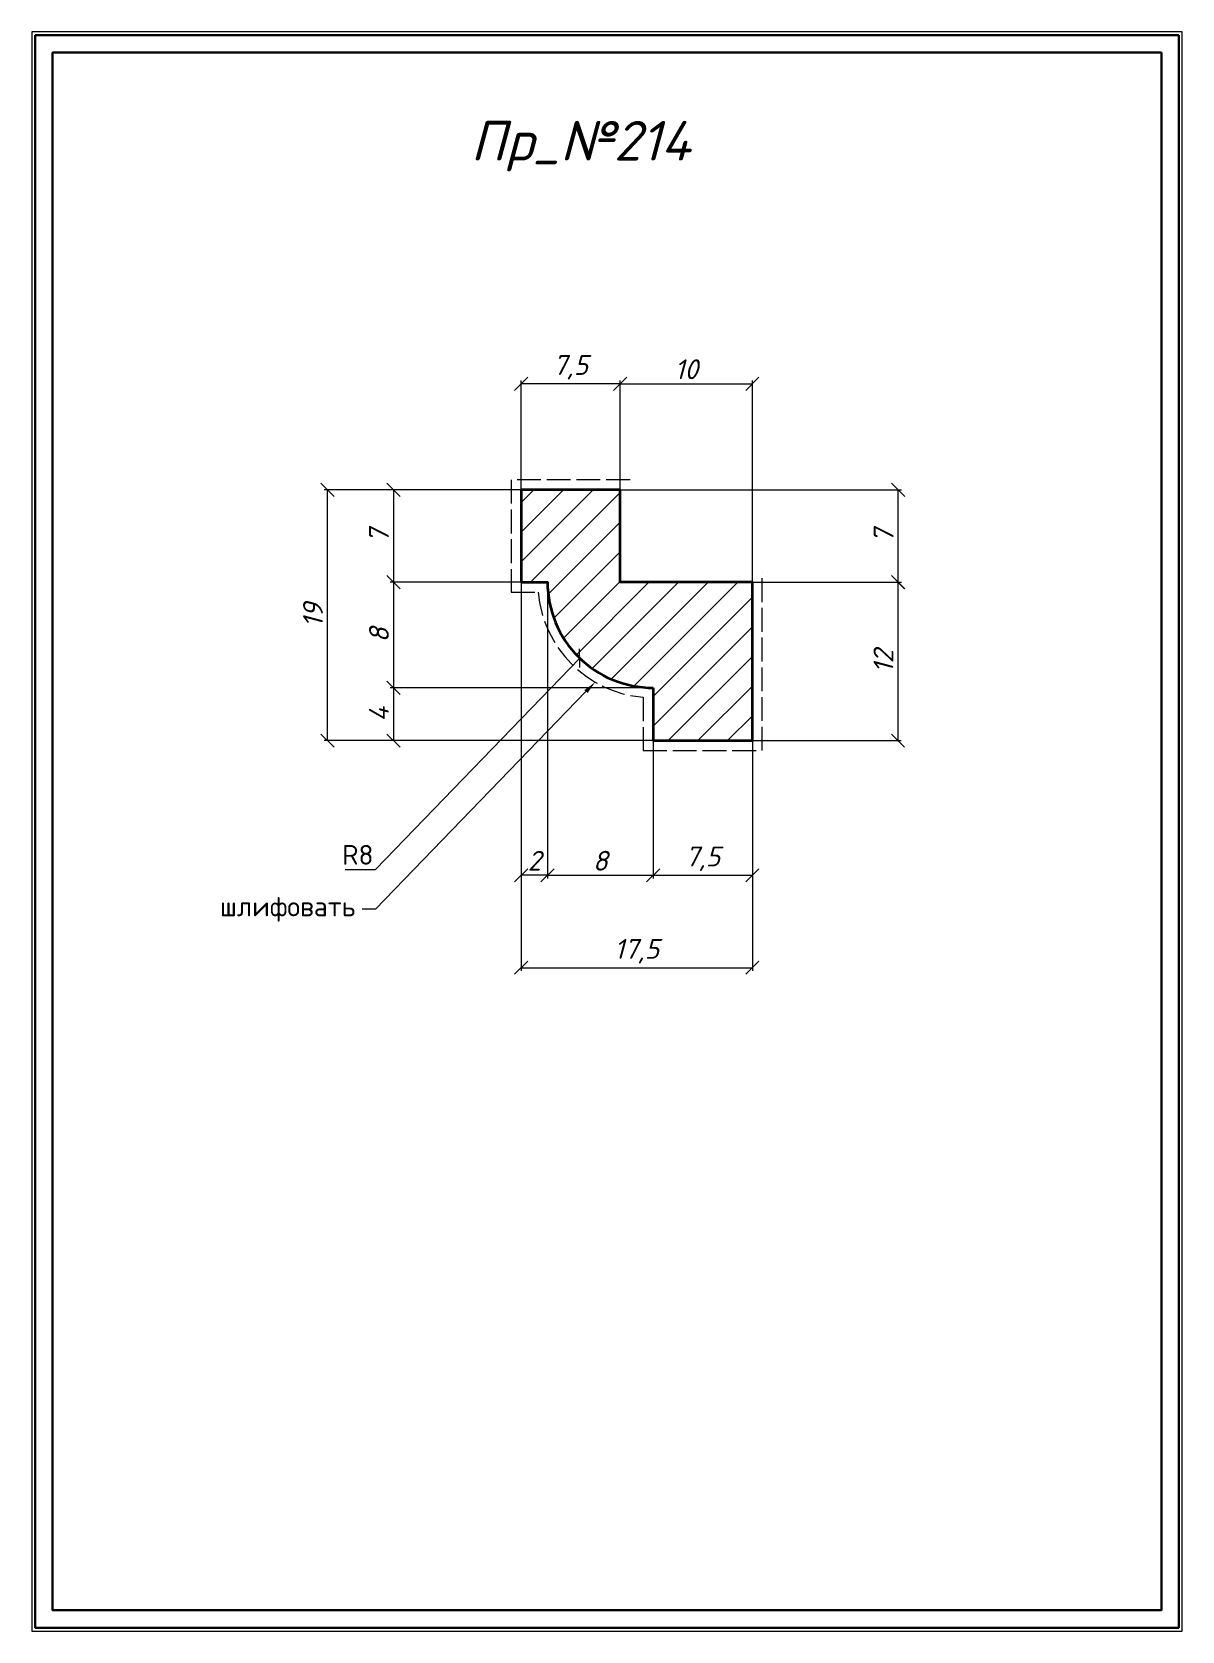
# Model space of a CAD drawing. Header units: millimetres. Extents: x 867 to 954, y -256 to -135.
import ezdxf
from ezdxf import colors
from ezdxf.entities.mleader import LeaderData, LeaderLine
from ezdxf.math import Vec2, Vec3

# ---------------------------------------------------------------- set-up
doc = ezdxf.new("R2010")
doc.units = ezdxf.units.MM
doc.linetypes.add('ACAD_ISO02W100', pattern=[15, 12, -3])
doc.layers.get('0').update_dxf_attribs({"lineweight": 13})
for name, color, linetype, lineweight in [('Пр_№214', 1, 'Continuous', 35), ('служебный слой ЛИНИИ ПУНКТИРНЫЕ', 7, 'ACAD_ISO02W100', 13), ('служебный слой НАДПИСИ', 7, 'Continuous', 13), ('служебный слой РАЗМЕРЫ', 7, 'Continuous', 9), ('служебный слой ШТАМП', 7, 'Continuous', 30), ('служебный слой ШТРИХОВКА', 7, 'Continuous', 5)]:
    doc.layers.add(name, color=color, linetype=linetype, lineweight=lineweight)
doc.styles.add('ЕСКД', font='isocpeur.ttf', dxfattribs={"oblique": 15})
doc.styles.add('ЕСКД профили размеры', font='isocpeur.ttf')
doc.styles.add('ЕСКД профили текст', font='isocpeur.ttf')
doc.dimstyles.new('ЕСКД', dxfattribs={"dimtxt": 3.5, "dimasz": 2.5, "dimexe": 0.25, "dimexo": 0, "dimgap": 0.35, "dimtad": 1, "dimdec": 1, "dimzin": 9, "dimtxsty": 'ЕСКД', "dimblk": 'OBLIQUE', "dimcen": 0, "dimclrd": 256, "dimclre": 256, "dimclrt": 256, "dimadec": 1, "dimazin": 0, "dimtfac": 1, "dimtdec": 1, "dimtmove": 0, "dimatfit": 3, "dimldrblk": 'DOTSMALL', "dimfxl": 1, "dimlwd": -1, "dimlwe": -1, "dimarcsym": 0})
doc.dimstyles.new('ЕСКД профили$4', dxfattribs={"dimtxt": 1.5, "dimasz": 1, "dimexe": 0.3, "dimexo": 0, "dimgap": 0.35, "dimtad": 1, "dimtoh": 1, "dimdec": 1, "dimzin": 9, "dimtxsty": 'ЕСКД профили размеры', "dimblk": 'OBLIQUE', "dimcen": 0, "dimse1": 1, "dimclrd": 256, "dimclre": 256, "dimclrt": 256, "dimadec": 1, "dimazin": 0, "dimtfac": 1, "dimtdec": 1, "dimtofl": 0, "dimtmove": 0, "dimatfit": 3, "dimldrblk": 'DOTSMALL', "dimfxl": 1, "dimlwd": -1, "dimlwe": -1, "dimarcsym": 2})

# ---------------------------------------------------------------- blocks, each defined once
blk = doc.blocks.new('_OBLIQUE')
at = {"color": 0, "linetype": 'ByBlock'}
blk.add_line((-0.5, -0.5), (0.5, 0.5), dxfattribs=at)
blk = doc.blocks.new('*D3')
at = {"layer": 'Defpoints', "color": 0, "transparency": 16777216}
for p in [(914.36, -176.43), (908.8, -182.18)]:
    blk.add_point(p, dxfattribs=at)
at = {"layer": 'служебный слой РАЗМЕРЫ', "transparency": 16777216}
for p, q in [((893.32, -198.18), (908.8, -182.18)), ((891.02, -198.18), (893.32, -198.18))]:
    blk.add_line(p, q, dxfattribs=at)
at = {"layer": 'служебный слой РАЗМЕРЫ', "transparency": 16777216, "rotation": 45.94267903295244}
blk.add_blockref('_OBLIQUE', (908.8, -182.18), dxfattribs=at)
at = {"layer": 'служебный слой РАЗМЕРЫ', "transparency": 16777216, "insert": (891.99, -197.08), "char_height": 1.5, "attachment_point": 5, "style": 'ЕСКД профили размеры'}
blk.add_mtext('R8', dxfattribs=at)
blk = doc.blocks.new('_DotSmall')
at = {"color": 0, "linetype": 'ByBlock', "lineweight": -3, "const_width": 0.5}
blk.add_lwpolyline([(-0.0625, 0, 1), (0.0625, 0, 1)], format="xyb", close=True, dxfattribs=at)
blk = doc.blocks.new('*D15')
at = {"layer": 'Defpoints', "color": 0, "transparency": 16777216}
for p in [(904.36, -176.43), (906.36, -176.43), (904.36, -198.63)]:
    blk.add_point(p, dxfattribs=at)
at = {"layer": 'служебный слой РАЗМЕРЫ', "transparency": 16777216}
for p, q in [((904.36, -176.43), (904.36, -198.88)), ((906.36, -176.43), (906.36, -198.88)), ((906.36, -198.63), (904.36, -198.63))]:
    blk.add_line(p, q, dxfattribs=at)
at = {"layer": 'служебный слой РАЗМЕРЫ', "transparency": 16777216, "rotation": 180}
blk.add_blockref('_OBLIQUE', (904.36, -198.63), dxfattribs=at)
at = {"layer": 'служебный слой РАЗМЕРЫ', "transparency": 16777216}
blk.add_blockref('_OBLIQUE', (906.36, -198.63), dxfattribs=at)
at = {"layer": 'служебный слой РАЗМЕРЫ', "transparency": 16777216, "insert": (905.36, -197.53), "char_height": 1.5, "attachment_point": 5, "style": 'ЕСКД'}
blk.add_mtext('2', dxfattribs=at)
blk = doc.blocks.new('*D12')
at = {"layer": 'Defpoints', "color": 0, "transparency": 16777216}
for p in [(904.36, -176.43), (921.88, -188.43), (921.88, -205.63)]:
    blk.add_point(p, dxfattribs=at)
at = {"layer": 'служебный слой РАЗМЕРЫ', "transparency": 16777216}
for p, q in [((904.36, -176.43), (904.36, -205.88)), ((921.88, -188.43), (921.88, -205.88)), ((904.36, -205.63), (921.88, -205.63))]:
    blk.add_line(p, q, dxfattribs=at)
at = {"layer": 'служебный слой РАЗМЕРЫ', "transparency": 16777216, "rotation": 180}
blk.add_blockref('_OBLIQUE', (904.36, -205.63), dxfattribs=at)
at = {"layer": 'служебный слой РАЗМЕРЫ', "transparency": 16777216}
blk.add_blockref('_OBLIQUE', (921.88, -205.63), dxfattribs=at)
at = {"layer": 'служебный слой РАЗМЕРЫ', "transparency": 16777216, "insert": (913.12, -204.38), "char_height": 1.5, "attachment_point": 5, "style": 'ЕСКД'}
blk.add_mtext('17,5', dxfattribs=at)
blk = doc.blocks.new('*D11')
at = {"layer": 'Defpoints', "color": 0, "transparency": 16777216}
for p in [(921.88, -176.43), (921.78, -188.43), (932.91, -188.43)]:
    blk.add_point(p, dxfattribs=at)
at = {"layer": 'служебный слой РАЗМЕРЫ', "transparency": 16777216}
for p, q in [((921.88, -176.43), (933.16, -176.43)), ((932.91, -176.43), (932.91, -188.43)), ((921.78, -188.43), (933.16, -188.43))]:
    blk.add_line(p, q, dxfattribs=at)
for p, rotation in [((932.91, -176.43), 90), ((932.91, -188.43), 270)]:
    blk.add_blockref('_OBLIQUE', p, dxfattribs=dict(at, rotation=rotation))
at = {"layer": 'служебный слой РАЗМЕРЫ', "transparency": 16777216, "insert": (931.81, -182.43), "char_height": 1.5, "attachment_point": 5, "rotation": 90, "style": 'ЕСКД'}
blk.add_mtext('12', dxfattribs=at)
blk = doc.blocks.new('*D9')
at = {"layer": 'Defpoints', "color": 0, "transparency": 16777216}
for p in [(904.36, -161.4), (904.36, -169.43), (911.86, -169.43)]:
    blk.add_point(p, dxfattribs=at)
at = {"layer": 'служебный слой РАЗМЕРЫ', "transparency": 16777216}
for p, q in [((904.36, -169.43), (904.36, -161.15)), ((911.86, -161.4), (904.36, -161.4)), ((911.86, -169.43), (911.86, -161.15))]:
    blk.add_line(p, q, dxfattribs=at)
at = {"layer": 'служебный слой РАЗМЕРЫ', "transparency": 16777216, "rotation": 180}
blk.add_blockref('_OBLIQUE', (904.36, -161.4), dxfattribs=at)
at = {"layer": 'служебный слой РАЗМЕРЫ', "transparency": 16777216}
blk.add_blockref('_OBLIQUE', (911.86, -161.4), dxfattribs=at)
at = {"layer": 'служебный слой РАЗМЕРЫ', "transparency": 16777216, "insert": (908.11, -160.15), "char_height": 1.5, "attachment_point": 5, "style": 'ЕСКД'}
blk.add_mtext('7,5', dxfattribs=at)
blk = doc.blocks.new('*D8')
at = {"layer": 'Defpoints', "color": 0, "transparency": 16777216}
for p in [(914.36, -188.43), (921.88, -188.43), (921.88, -198.63)]:
    blk.add_point(p, dxfattribs=at)
at = {"layer": 'служебный слой РАЗМЕРЫ', "transparency": 16777216}
for p, q in [((914.36, -188.43), (914.36, -198.88)), ((921.88, -188.43), (921.88, -198.88)), ((914.36, -198.63), (921.88, -198.63))]:
    blk.add_line(p, q, dxfattribs=at)
at = {"layer": 'служебный слой РАЗМЕРЫ', "transparency": 16777216, "rotation": 180}
blk.add_blockref('_OBLIQUE', (914.36, -198.63), dxfattribs=at)
at = {"layer": 'служебный слой РАЗМЕРЫ', "transparency": 16777216}
blk.add_blockref('_OBLIQUE', (921.88, -198.63), dxfattribs=at)
at = {"layer": 'служебный слой РАЗМЕРЫ', "transparency": 16777216, "insert": (918.12, -197.38), "char_height": 1.5, "attachment_point": 5, "style": 'ЕСКД'}
blk.add_mtext('7,5', dxfattribs=at)
blk = doc.blocks.new('*D6')
at = {"layer": 'Defpoints', "color": 0, "transparency": 16777216}
for p in [(914.36, -184.43), (894.69, -188.43), (914.36, -188.43)]:
    blk.add_point(p, dxfattribs=at)
at = {"layer": 'служебный слой РАЗМЕРЫ', "transparency": 16777216}
for p, q in [((914.36, -184.43), (894.44, -184.43)), ((894.69, -184.43), (894.69, -188.43)), ((914.36, -188.43), (894.44, -188.43))]:
    blk.add_line(p, q, dxfattribs=at)
for p, rotation in [((894.69, -184.43), 90), ((894.69, -188.43), 270)]:
    blk.add_blockref('_OBLIQUE', p, dxfattribs=dict(at, rotation=rotation))
at = {"layer": 'служебный слой РАЗМЕРЫ', "transparency": 16777216, "insert": (893.59, -186.43), "char_height": 1.5, "attachment_point": 5, "rotation": 90, "style": 'ЕСКД'}
blk.add_mtext('4', dxfattribs=at)
blk = doc.blocks.new('*D5')
at = {"layer": 'Defpoints', "color": 0, "transparency": 16777216}
for p in [(904.36, -176.43), (894.69, -184.43), (914.36, -184.43)]:
    blk.add_point(p, dxfattribs=at)
at = {"layer": 'служебный слой РАЗМЕРЫ', "transparency": 16777216}
for p, q in [((904.36, -176.43), (894.44, -176.43)), ((894.69, -176.43), (894.69, -184.43)), ((914.36, -184.43), (894.44, -184.43))]:
    blk.add_line(p, q, dxfattribs=at)
for p, rotation in [((894.69, -176.43), 90), ((894.69, -184.43), 270)]:
    blk.add_blockref('_OBLIQUE', p, dxfattribs=dict(at, rotation=rotation))
at = {"layer": 'служебный слой РАЗМЕРЫ', "transparency": 16777216, "insert": (893.59, -180.43), "char_height": 1.5, "attachment_point": 5, "rotation": 90, "style": 'ЕСКД'}
blk.add_mtext('8', dxfattribs=at)
blk = doc.blocks.new('*D4')
at = {"layer": 'Defpoints', "color": 0, "transparency": 16777216}
for p in [(904.36, -169.43), (894.69, -176.43), (904.36, -176.43)]:
    blk.add_point(p, dxfattribs=at)
at = {"layer": 'служебный слой РАЗМЕРЫ', "transparency": 16777216}
for p, q in [((904.36, -169.43), (894.44, -169.43)), ((894.69, -169.43), (894.69, -176.43)), ((904.36, -176.43), (894.44, -176.43))]:
    blk.add_line(p, q, dxfattribs=at)
for p, rotation in [((894.69, -169.43), 90), ((894.69, -176.43), 270)]:
    blk.add_blockref('_OBLIQUE', p, dxfattribs=dict(at, rotation=rotation))
at = {"layer": 'служебный слой РАЗМЕРЫ', "transparency": 16777216, "insert": (893.59, -172.93), "char_height": 1.5, "attachment_point": 5, "rotation": 90, "style": 'ЕСКД'}
blk.add_mtext('7', dxfattribs=at)

msp = doc.modelspace()

# ---------------------------------------------------------------- hatches: boundary and pattern name
at = {"layer": 'служебный слой ШТРИХОВКА'}
h = msp.add_hatch(dxfattribs=at)
h.set_pattern_fill('ANSI31', color=256, scale=0.5, style=0)
h.set_pattern_definition([(45, (-14.8427, -115.241), (-1.122532, 1.122532), [])])
h.paths.add_polyline_path([(911.86, -176.43), (911.86, -169.43), (904.36, -169.43), (904.36, -176.43), (906.36, -176.43, 0.414214), (914.36, -184.43), (914.36, -188.43), (921.88, -188.43), (921.88, -176.43)])

# ---------------------------------------------------------------- linework, layer by layer
at = {"layer": 'Пр_№214', "ltscale": 2}
msp.add_lwpolyline([(914.36, -184.43), (914.36, -188.43), (921.88, -188.43), (921.88, -176.43), (911.86, -176.43), (911.86, -169.43), (904.36, -169.43), (904.36, -176.43), (906.36, -176.43, 0.414214), (914.36, -184.43)], format="xyb", close=True, dxfattribs=at)
at = {"layer": 'служебный слой ЛИНИИ ПУНКТИРНЫЕ', "ltscale": 0.15}
msp.add_lwpolyline([(912.61, -168.68), (903.61, -168.68), (903.61, -177.18), (905.65, -177.18, 0.36479), (913.61, -185.15), (913.61, -189.18), (922.63, -189.18), (922.63, -175.68)], format="xyb", dxfattribs=at)
at = {"layer": 'служебный слой ШТАМП', "color": 6, "lineweight": 5, "ltscale": 100}
msp.add_lwpolyline([(954.43, -134.75), (867.3, -134.75), (867.3, -255.88), (954.43, -255.88)], close=True, dxfattribs=at)
at = {"layer": 'служебный слой ШТАМП', "ltscale": 100}
for points in [[(954.18, -135), (867.55, -135), (867.55, -255.63), (954.18, -255.63)], [(952.87, -136.31), (868.87, -136.31), (868.87, -254.31), (952.87, -254.31)]]:
    msp.add_lwpolyline(points, close=True, dxfattribs=at)

# ---------------------------------------------------------------- texts
at = {"layer": 'служебный слой НАДПИСИ', "style": 'ЕСКД', "oblique": 15}
msp.add_text('Пр_№214', height=3, dxfattribs=at).set_placement((900.53, -144.49))

# ---------------------------------------------------------------- dimensions: what is measured, and where the dimension line sits
at = {"layer": 'служебный слой РАЗМЕРЫ'}
for base, p1, p2, picture, middle in [((904.36, -161.4), (911.86, -169.43), (904.36, -169.43), '*D9', (908.11, -160.15)), ((904.36, -198.63), (906.36, -176.43), (904.36, -176.43), '*D15', (905.36, -197.53)), ((921.88, -205.63), (904.36, -176.43), (921.88, -188.43), '*D12', (913.12, -204.38)), ((921.88, -198.63), (914.36, -188.43), (921.88, -188.43), '*D8', (918.12, -197.38))]:
    dim = msp.add_linear_dim(base=base, p1=p1, p2=p2, dimstyle='ЕСКД', override={"dimtxt": 1.5, "dimasz": 1}, dxfattribs=at)
    dim.commit()
    dim.dimension.update_dxf_attribs({"geometry": picture, "text_midpoint": middle})
for base, p1, p2 in [((921.88, -161.4), (911.86, -169.43), (921.88, -176.43)), ((914.36, -198.63), (906.36, -176.43), (914.36, -188.43))]:
    msp.add_linear_dim(base=base, p1=p1, p2=p2, dimstyle='ЕСКД', override={"dimtxt": 1.5, "dimasz": 1}, dxfattribs=at).render()
for base, p1, p2 in [((889.69, -169.43), (914.36, -188.43), (904.36, -169.43)), ((932.93, -169.43), (921.78, -176.43), (911.86, -169.43))]:
    msp.add_linear_dim(base=base, p1=p1, p2=p2, angle=90, dimstyle='ЕСКД', override={"dimtxt": 1.5, "dimasz": 1}, dxfattribs=at).render()
for base, p1, p2, picture, middle in [((894.69, -176.43), (904.36, -169.43), (904.36, -176.43), '*D4', (893.59, -172.93)), ((894.69, -184.43), (904.36, -176.43), (914.36, -184.43), '*D5', (893.59, -180.43)), ((932.91, -188.43), (921.88, -176.43), (921.78, -188.43), '*D11', (931.81, -182.43)), ((894.69, -188.43), (914.36, -184.43), (914.36, -188.43), '*D6', (893.59, -186.43))]:
    dim = msp.add_linear_dim(base=base, p1=p1, p2=p2, angle=90, dimstyle='ЕСКД', override={"dimtxt": 1.5, "dimasz": 1}, dxfattribs=at)
    dim.commit()
    dim.dimension.update_dxf_attribs({"geometry": picture, "text_midpoint": middle})
dim = msp.add_radius_dim(center=(914.36, -176.43), mpoint=(908.8, -182.18), dimstyle='ЕСКД профили$4', dxfattribs=at)
dim.commit()
dim.dimension.update_dxf_attribs({"geometry": '*D3', "text_midpoint": (891.99, -198.18), "dimtype": 132})

# ---------------------------------------------------------------- leaders
ml = msp.add_multileader_mtext('Standard', dxfattribs=at)
ml.set_content('\\A1;{\\fISOCPEUR|b1|i0|c204|p34;шлифовать}', color=256, style='ЕСКД профили текст')
ml.set_leader_properties(color=256, linetype='ByLayer', lineweight=-1)
ml.build(insert=Vec2(0, 0))
ml.multileader.update_dxf_attribs({"dogleg_length": 1, "arrow_head_size": 1})
ctx = ml.context
ctx.base_point, ctx.char_height, ctx.arrow_head_size, ctx.landing_gap_size, ctx.plane_origin = Vec3(881.18, -201.21), 1.5, 1, 0.5, Vec3(901.09, -188.04)
ctx.text_align_type = 2
notes = []
notes.append((ctx, [(0, (1, 1, 0), (893.32, -201.21), (-1, 0), 1, [(0, [(909.97, -184)], 0, [])])]))
ctx.mtext.insert, ctx.mtext.alignment, ctx.mtext.flow_direction = Vec3(891.82, -200.24), 3, 5
for ctx, leaders in notes:
    for number, flags, end, landing, length, lines in leaders:
        leader = LeaderData()
        leader.index, (leader.has_last_leader_line, leader.has_dogleg_vector, leader.attachment_direction) = number, flags
        leader.last_leader_point, leader.dogleg_vector, leader.dogleg_length = Vec3(end), Vec3(landing), length
        for number, points, colour, breaks in lines:
            line = LeaderLine()
            line.index, line.vertices, line.color, line.breaks = number, Vec3.list(points), colors.encode_raw_color(colour), breaks
            leader.lines.append(line)
        ctx.leaders.append(leader)

doc.saveas('drawing.dxf')
